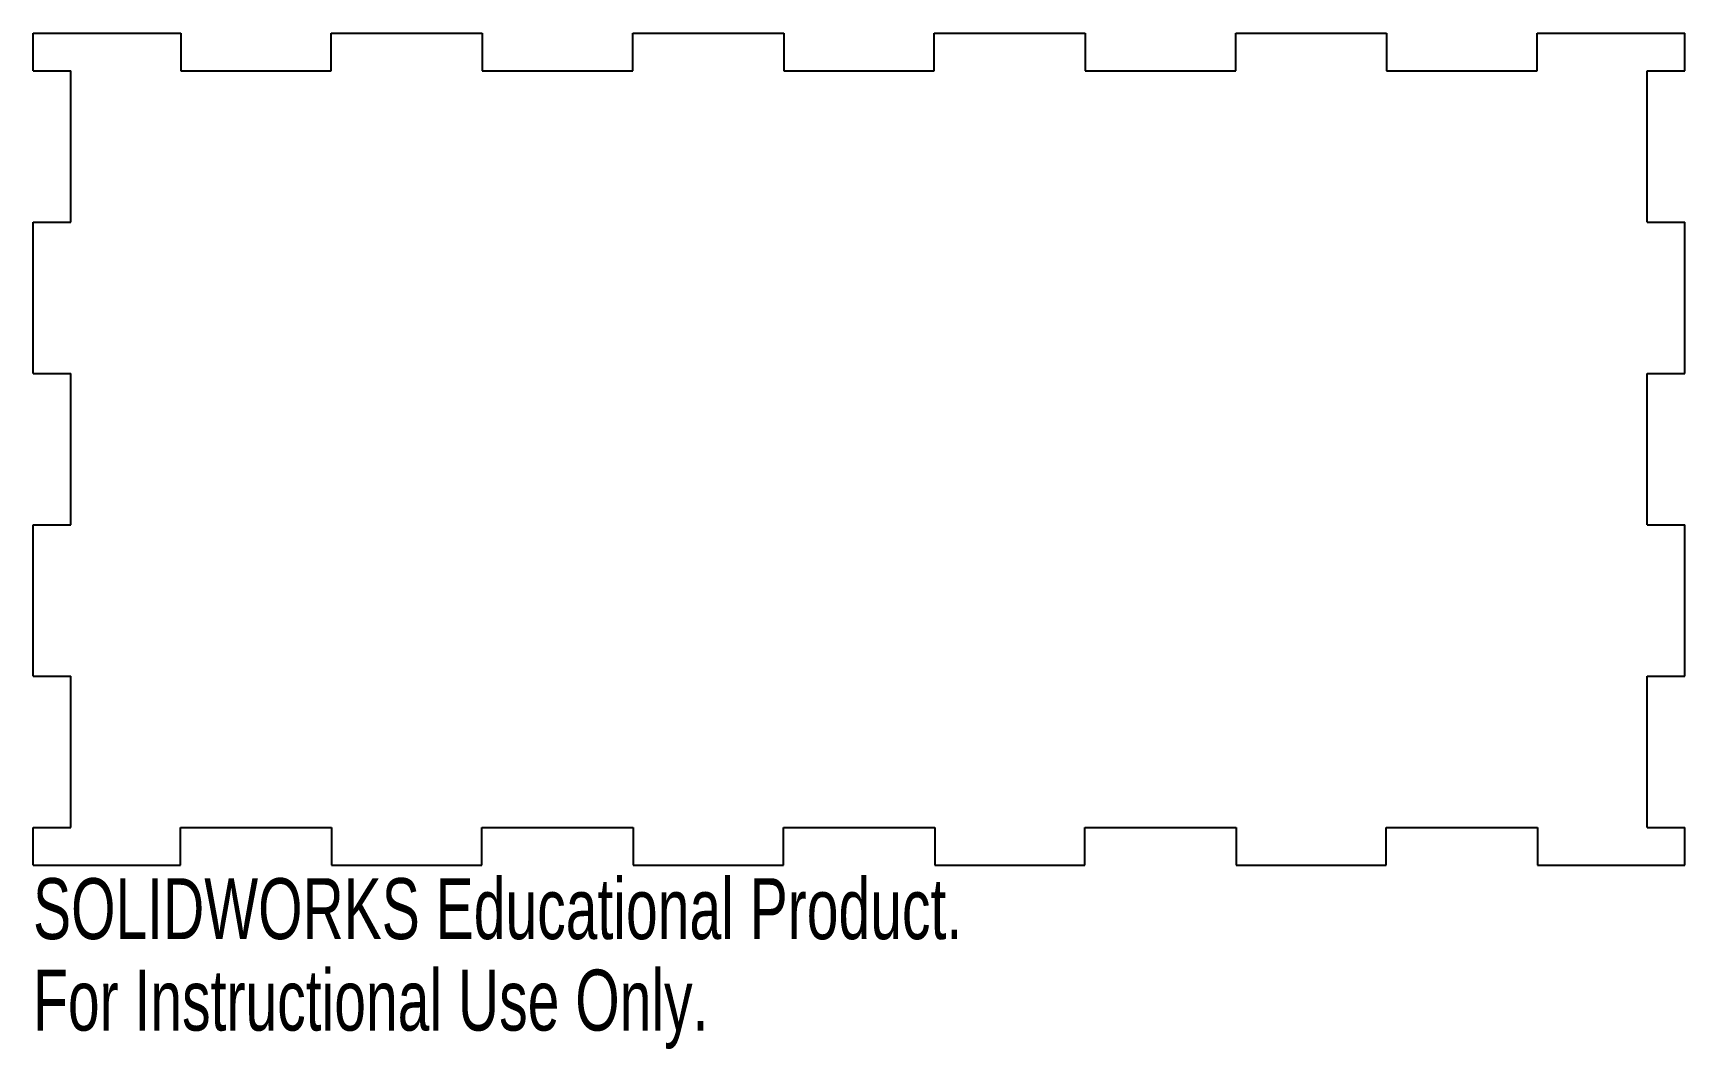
# Model space of a CAD drawing. Header units: millimetres. Extents: x -65 to 66, y -12 to 69.
import ezdxf

# ---------------------------------------------------------------- set-up
doc = ezdxf.new("R2010")
doc.units = ezdxf.units.MM
doc.styles.add('SLDTEXTSTYLE0', font='TXT', dxfattribs={"width": 0.7})

msp = doc.modelspace()

# ---------------------------------------------------------------- linework, layer by layer
at = {"color": 7, "linetype": 'Continuous', "lineweight": 25}
for p, q in [((-65.47, 69), (-53.76, 69)), ((-65.47, 66), (-65.47, 69)), ((-53.76, 69), (-53.76, 66)), ((-41.82, 69), (-29.85, 69)), ((-41.82, 66), (-41.82, 69)), ((-29.85, 69), (-29.85, 66)), ((-17.91, 69), (-5.94, 69)), ((-17.91, 66), (-17.91, 69)), ((-5.94, 69), (-5.94, 66)), ((6, 69), (17.96, 69)), ((6, 66), (6, 69)), ((17.96, 69), (17.96, 66)), ((29.91, 69), (41.87, 69)), ((29.91, 66), (29.91, 69)), ((41.87, 69), (41.87, 66)), ((53.82, 69), (65.53, 69)), ((53.82, 66), (53.82, 69)), ((65.53, 66), (65.53, 69)), ((-65.47, 66), (-62.47, 66)), ((-62.47, 54), (-62.47, 66)), ((-53.76, 66), (-41.82, 66)), ((-29.85, 66), (-17.91, 66)), ((-5.94, 66), (6, 66)), ((17.96, 66), (29.91, 66)), ((41.87, 66), (53.82, 66)), ((62.53, 54), (62.53, 66)), ((62.53, 66), (65.53, 66)), ((-65.47, 54), (-62.47, 54)), ((-65.47, 42), (-65.47, 54)), ((62.53, 54), (65.53, 54)), ((65.53, 42), (65.53, 54)), ((-65.47, 42), (-62.47, 42)), ((-62.47, 30), (-62.47, 42)), ((62.53, 30), (62.53, 42)), ((62.53, 42), (65.53, 42)), ((-65.47, 30), (-62.47, 30)), ((-65.47, 18), (-65.47, 30)), ((62.53, 30), (65.53, 30)), ((65.53, 18), (65.53, 30)), ((-65.47, 18), (-62.47, 18)), ((-62.47, 6), (-62.47, 18)), ((62.53, 6), (62.53, 18)), ((62.53, 18), (65.53, 18)), ((-65.47, 6), (-62.47, 6)), ((-65.47, 3), (-65.47, 6)), ((-53.79, 3), (-53.79, 6)), ((-53.79, 6), (-41.79, 6)), ((-41.79, 6), (-41.79, 3)), ((-29.88, 3), (-29.88, 6)), ((-29.88, 6), (-17.88, 6)), ((-17.88, 6), (-17.88, 3)), ((-5.97, 3), (-5.97, 6)), ((-5.97, 6), (6.03, 6)), ((6.03, 6), (6.03, 3)), ((17.94, 3), (17.94, 6)), ((17.94, 6), (29.94, 6)), ((29.94, 6), (29.94, 3)), ((41.84, 3), (41.84, 6)), ((41.84, 6), (53.84, 6)), ((53.84, 6), (53.84, 3)), ((62.53, 6), (65.53, 6)), ((65.53, 3), (65.53, 6)), ((-65.47, 3), (-53.79, 3)), ((-41.79, 3), (-29.88, 3)), ((-17.88, 3), (-5.97, 3)), ((6.03, 3), (17.94, 3)), ((29.94, 3), (41.84, 3)), ((53.84, 3), (65.53, 3))]:
    msp.add_line(p, q, dxfattribs=at)

# ---------------------------------------------------------------- texts
at = {"color": 7, "linetype": 'Continuous', "char_height": 4.8336, "attachment_point": 1, "style": 'SLDTEXTSTYLE0'}
for s, insert in [('SOLIDWORKS Educational Product.', (-65.47, 1.98)), ('For Instructional Use Only.', (-65.47, -5.27))]:
    msp.add_mtext(s, dxfattribs=dict(at, insert=insert))

doc.saveas('drawing.dxf')
